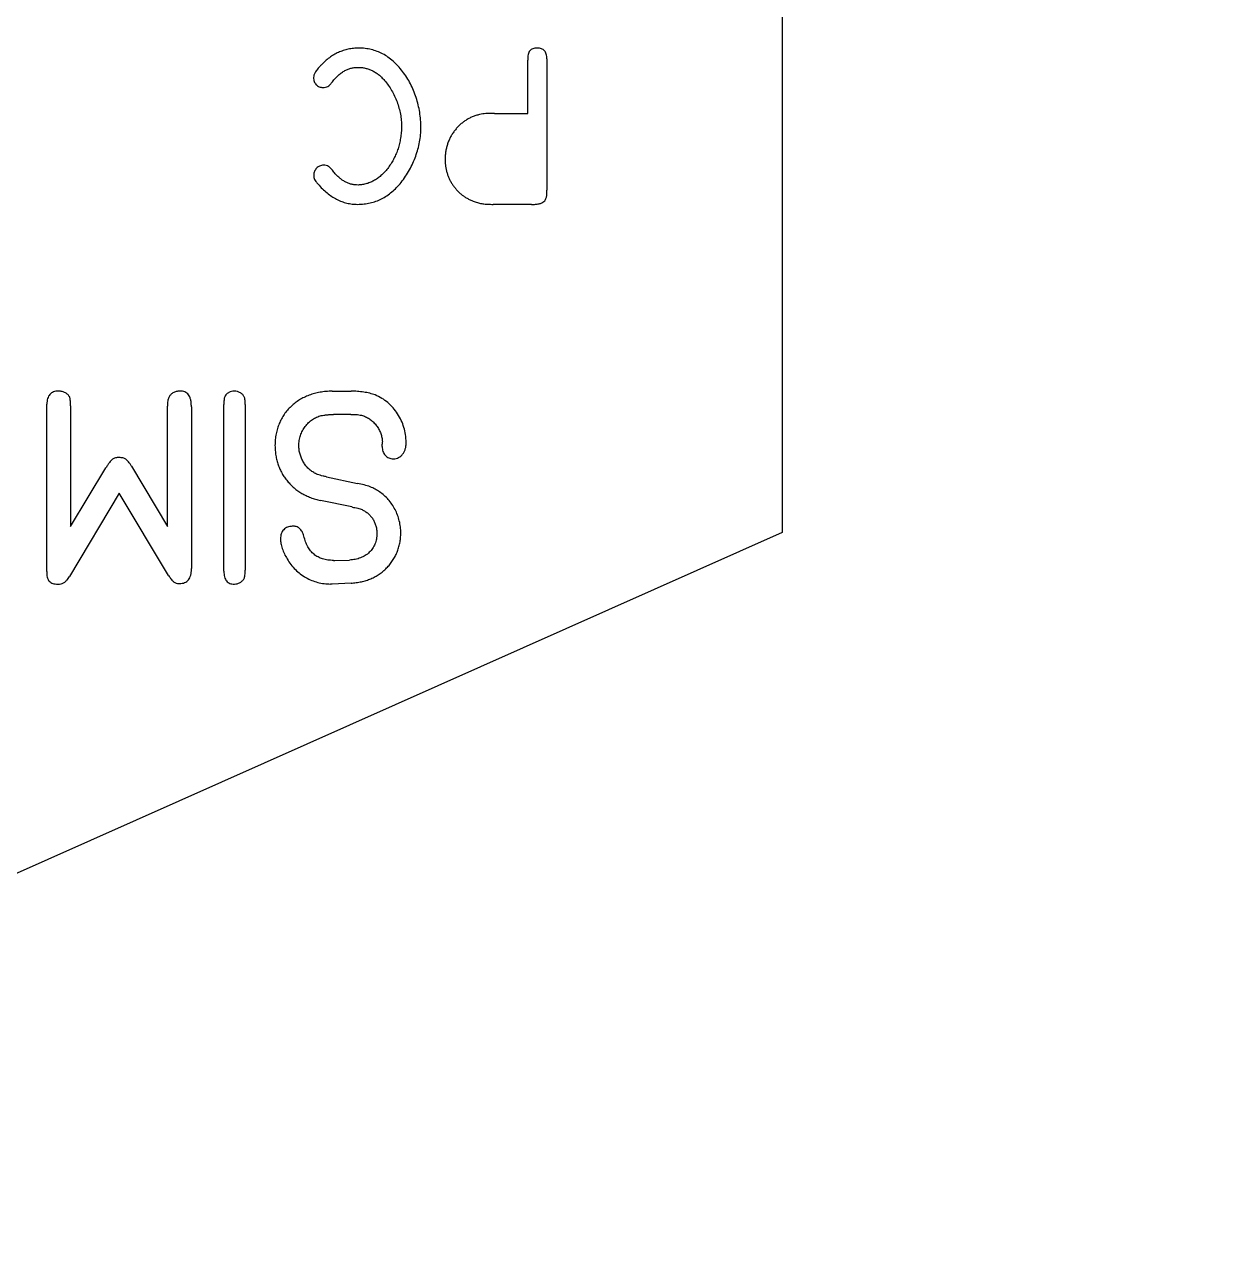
# Model space of a CAD drawing. Header units: millimetres. Extents: x -63 to 0, y -126 to 0.
# Drawn here: x -30.7 to 0, y -126.36 to -95.04 of the extents above; entities that cross this region are included whole.
import ezdxf

# ---------------------------------------------------------------- set-up
doc = ezdxf.new("R2010")
doc.units = ezdxf.units.MM
doc.layers.get('0').update_dxf_attribs({"linetype": 'CONTINUOUS'})

msp = doc.modelspace()

# ---------------------------------------------------------------- linework, layer by layer
for p, q in [((-17.773, -97.326), (-17.773, -95.964)), ((-17.278, -95.929), (-17.277, -99.299)), ((-18.629, -97.326), (-17.773, -97.326)), ((-22.139, -99.664), (-22.139, -99.663)), ((-17.678, -99.664), (-18.66, -99.663)), ((-22.796, -104.46), (-22.311, -104.46)), ((-30.128, -109.094), (-30.127, -104.799)), ((-29.516, -104.835), (-29.516, -107.942)), ((-27.024, -107.942), (-27.024, -104.849)), ((-26.412, -104.865), (-26.411, -109.013)), ((-25.576, -109.085), (-25.576, -104.8)), ((-25.032, -104.8), (-25.031, -109.062)), ((-22.319, -105.059), (-22.763, -105.058)), ((-21.514, -105.886), (-21.513, -105.826)), ((-29.516, -107.942), (-28.605, -106.429)), ((-27.949, -106.392), (-27.024, -107.942)), ((-22.941, -106.66), (-22.14, -106.831)), ((-28.27, -107.078), (-29.545, -109.22)), ((-26.995, -109.193), (-28.27, -107.078)), ((-22.289, -107.437), (-23.094, -107.272)), ((-22.762, -108.809), (-22.724, -108.809)), ((-22.724, -108.809), (-22.351, -108.801)), ((-22.791, -109.418), (-22.835, -109.416)), ((-22.311, -109.394), (-22.791, -109.418))]:
    msp.add_line(p, q)
msp.add_lwpolyline([(-62.689, -20.64), (-57.799, -20.64, 0.414214), (-51.449, -14.29), (-51.449, 0), (-11.24, 0), (-11.24, -14.29, 0.414214), (-4.89, -20.64), (0, -20.64), (0, -84.138), (-4.889, -84.138, 0.414214), (-11.239, -90.487), (-11.239, -108.095), (-52.261, -126.357), (-52.261, -109.537, 0.414214), (-58.611, -103.188), (-62.689, -103.188)], format="xyb", close=True)
for points, knots in [([(-22.109, -95.651), (-22.156, -95.652), (-22.247, -95.655), (-22.382, -95.676), (-22.512, -95.712), (-22.637, -95.759), (-22.756, -95.82), (-22.87, -95.896), (-22.979, -95.984), (-23.045, -96.052), (-23.079, -96.086)], [0, 0, 0, 0, 0.12683, 0.250997, 0.373134, 0.494165, 0.61602, 0.740198, 0.867607, 1, 1, 1, 1]), ([(-20.987, -96.249), (-21.026, -96.201), (-21.101, -96.108), (-21.227, -95.985), (-21.358, -95.881), (-21.496, -95.797), (-21.64, -95.73), (-21.791, -95.685), (-21.948, -95.655), (-22.055, -95.652), (-22.109, -95.651)], [0, 0, 0, 0, 0.139278, 0.27153, 0.397654, 0.519268, 0.638444, 0.757385, 0.876903, 1, 1, 1, 1]), ([(-17.528, -95.651), (-17.549, -95.651), (-17.588, -95.652), (-17.641, -95.665), (-17.685, -95.687), (-17.721, -95.72), (-17.745, -95.766), (-17.763, -95.821), (-17.772, -95.889), (-17.773, -95.938), (-17.773, -95.964)], [0, 0, 0, 0, 0.134158, 0.249005, 0.352783, 0.451535, 0.558004, 0.683286, 0.828158, 1, 1, 1, 1]), ([(-17.278, -95.929), (-17.279, -95.907), (-17.28, -95.865), (-17.292, -95.807), (-17.312, -95.758), (-17.341, -95.718), (-17.377, -95.686), (-17.421, -95.664), (-17.472, -95.652), (-17.509, -95.651), (-17.528, -95.651)], [0, 0, 0, 0, 0.1540191, 0.2914097, 0.4128086, 0.5235989, 0.6318332, 0.7438519, 0.8653532, 1, 1, 1, 1]), ([(-23.079, -96.086), (-23.097, -96.105), (-23.129, -96.14), (-23.172, -96.19), (-23.206, -96.234), (-23.239, -96.283), (-23.268, -96.339), (-23.271, -96.385), (-23.273, -96.406)], [0, 0, 0, 0, 0.200215, 0.371652, 0.518084, 0.638274, 0.834208, 1, 1, 1, 1]), ([(-23.273, -96.406), (-23.272, -96.425), (-23.27, -96.46), (-23.257, -96.51), (-23.234, -96.553), (-23.205, -96.591), (-23.17, -96.621), (-23.128, -96.644), (-23.081, -96.657), (-23.048, -96.659), (-23.031, -96.66)], [0, 0, 0, 0, 0.1408416, 0.2698637, 0.3922871, 0.5111594, 0.6311308, 0.7476464, 0.8702315, 1, 1, 1, 1]), ([(-22.808, -96.539), (-22.783, -96.507), (-22.734, -96.446), (-22.656, -96.365), (-22.574, -96.297), (-22.492, -96.24), (-22.407, -96.196), (-22.319, -96.167), (-22.23, -96.148), (-22.169, -96.147), (-22.139, -96.146)], [0, 0, 0, 0, 0.149864, 0.289861, 0.421163, 0.544177, 0.661735, 0.775991, 0.887369, 1, 1, 1, 1]), ([(-22.139, -96.146), (-22.106, -96.147), (-22.042, -96.147), (-21.947, -96.163), (-21.855, -96.188), (-21.767, -96.226), (-21.682, -96.272), (-21.601, -96.331), (-21.523, -96.399), (-21.476, -96.452), (-21.452, -96.479)], [0, 0, 0, 0, 0.123712, 0.244398, 0.364644, 0.484372, 0.606921, 0.731908, 0.862543, 1, 1, 1, 1]), ([(-20.515, -97.689), (-20.517, -97.623), (-20.521, -97.492), (-20.544, -97.298), (-20.583, -97.107), (-20.635, -96.921), (-20.702, -96.74), (-20.782, -96.567), (-20.876, -96.402), (-20.95, -96.3), (-20.987, -96.249)], [0, 0, 0, 0, 0.128002, 0.254475, 0.380313, 0.506069, 0.631037, 0.754574, 0.877253, 1, 1, 1, 1]), ([(-23.031, -96.66), (-23.008, -96.659), (-22.965, -96.658), (-22.904, -96.637), (-22.852, -96.595), (-22.824, -96.559), (-22.808, -96.539)], [0, 0, 0, 0, 0.259798, 0.482573, 0.716463, 1, 1, 1, 1]), ([(-21.452, -96.479), (-21.418, -96.52), (-21.351, -96.602), (-21.266, -96.738), (-21.191, -96.881), (-21.127, -97.032), (-21.077, -97.188), (-21.041, -97.346), (-21.016, -97.505), (-21.013, -97.611), (-21.012, -97.664)], [0, 0, 0, 0, 0.123429, 0.246362, 0.371654, 0.499321, 0.627274, 0.75299, 0.87671, 1, 1, 1, 1]), ([(-19.008, -97.355), (-19.04, -97.364), (-19.104, -97.381), (-19.196, -97.415), (-19.283, -97.456), (-19.365, -97.504), (-19.442, -97.56), (-19.515, -97.621), (-19.583, -97.689), (-19.646, -97.764), (-19.702, -97.844), (-19.753, -97.927), (-19.795, -98.015), (-19.83, -98.106), (-19.857, -98.2), (-19.877, -98.298), (-19.891, -98.4), (-19.893, -98.469), (-19.894, -98.504)], [0, 0, 0, 0, 0.063812, 0.126203, 0.18775, 0.248413, 0.308698, 0.369177, 0.430621, 0.493096, 0.555841, 0.617552, 0.679581, 0.741648, 0.804235, 0.867923, 0.933075, 1, 1, 1, 1]), ([(-18.629, -97.326), (-18.67, -97.326), (-18.742, -97.326), (-18.842, -97.33), (-18.928, -97.338), (-18.982, -97.349), (-19.008, -97.355)], [0, 0, 0, 0, 0.31851, 0.568702, 0.787734, 1, 1, 1, 1]), ([(-21.012, -97.664), (-21.014, -97.715), (-21.018, -97.814), (-21.037, -97.959), (-21.064, -98.099), (-21.101, -98.234), (-21.149, -98.362), (-21.206, -98.485), (-21.272, -98.602), (-21.347, -98.713), (-21.43, -98.815), (-21.516, -98.905), (-21.608, -98.982), (-21.703, -99.046), (-21.804, -99.096), (-21.907, -99.134), (-22.015, -99.159), (-22.089, -99.165), (-22.127, -99.168)], [0, 0, 0, 0, 0.073672, 0.144808, 0.214096, 0.282072, 0.348651, 0.414274, 0.479768, 0.545566, 0.60964, 0.670672, 0.728318, 0.784091, 0.838278, 0.891672, 0.945302, 1, 1, 1, 1]), ([(-21.023, -99.1), (-20.984, -99.048), (-20.907, -98.944), (-20.806, -98.778), (-20.719, -98.605), (-20.647, -98.427), (-20.589, -98.246), (-20.547, -98.062), (-20.521, -97.876), (-20.517, -97.751), (-20.515, -97.689)], [0, 0, 0, 0, 0.12811, 0.255289, 0.381248, 0.50707, 0.63174, 0.755364, 0.877608, 1, 1, 1, 1]), ([(-19.894, -98.504), (-19.894, -98.535), (-19.893, -98.596), (-19.881, -98.687), (-19.866, -98.775), (-19.843, -98.86), (-19.816, -98.943), (-19.78, -99.022), (-19.74, -99.1), (-19.693, -99.173), (-19.641, -99.243), (-19.584, -99.309), (-19.523, -99.369), (-19.457, -99.424), (-19.387, -99.474), (-19.311, -99.518), (-19.232, -99.559), (-19.177, -99.581), (-19.148, -99.592)], [0, 0, 0, 0, 0.066387, 0.13068, 0.194288, 0.256552, 0.318704, 0.380335, 0.4419, 0.504337, 0.566835, 0.627495, 0.688435, 0.749641, 0.810544, 0.872535, 0.935755, 1, 1, 1, 1]), ([(-23.019, -98.658), (-23.036, -98.659), (-23.07, -98.662), (-23.117, -98.677), (-23.159, -98.702), (-23.196, -98.734), (-23.228, -98.772), (-23.249, -98.816), (-23.264, -98.865), (-23.266, -98.899), (-23.267, -98.916)], [0, 0, 0, 0, 0.12848, 0.252983, 0.372188, 0.496943, 0.620589, 0.743529, 0.867389, 1, 1, 1, 1]), ([(-23.267, -98.916), (-23.266, -98.935), (-23.265, -98.972), (-23.245, -99.027), (-23.208, -99.084), (-23.176, -99.122), (-23.158, -99.143)], [0, 0, 0, 0, 0.217331, 0.424758, 0.675269, 1, 1, 1, 1]), ([(-22.748, -98.837), (-22.761, -98.82), (-22.784, -98.789), (-22.822, -98.749), (-22.853, -98.716), (-22.893, -98.685), (-22.948, -98.66), (-22.995, -98.659), (-23.019, -98.658)], [0, 0, 0, 0, 0.18622, 0.345944, 0.48012, 0.589873, 0.786183, 1, 1, 1, 1]), ([(-22.127, -99.168), (-22.156, -99.167), (-22.214, -99.165), (-22.299, -99.148), (-22.382, -99.123), (-22.461, -99.086), (-22.538, -99.039), (-22.612, -98.982), (-22.682, -98.914), (-22.726, -98.863), (-22.748, -98.837)], [0, 0, 0, 0, 0.119873, 0.239099, 0.355666, 0.475593, 0.597491, 0.72553, 0.858394, 1, 1, 1, 1]), ([(-23.158, -99.143), (-23.121, -99.185), (-23.049, -99.265), (-22.93, -99.371), (-22.809, -99.462), (-22.683, -99.536), (-22.552, -99.593), (-22.418, -99.633), (-22.28, -99.659), (-22.186, -99.662), (-22.139, -99.663)], [0, 0, 0, 0, 0.140971, 0.27474, 0.402395, 0.524769, 0.644718, 0.762605, 0.88028, 1, 1, 1, 1]), ([(-22.139, -99.664), (-22.085, -99.662), (-21.977, -99.657), (-21.819, -99.631), (-21.669, -99.586), (-21.524, -99.524), (-21.388, -99.444), (-21.258, -99.346), (-21.135, -99.232), (-21.061, -99.145), (-21.023, -99.1)], [0, 0, 0, 0, 0.126561, 0.248779, 0.369585, 0.489659, 0.611274, 0.73585, 0.8645, 1, 1, 1, 1]), ([(-17.678, -99.664), (-17.642, -99.664), (-17.576, -99.665), (-17.486, -99.653), (-17.412, -99.631), (-17.354, -99.595), (-17.315, -99.542), (-17.289, -99.475), (-17.276, -99.392), (-17.277, -99.332), (-17.277, -99.299)], [0, 0, 0, 0, 0.166366, 0.305006, 0.421258, 0.519485, 0.61456, 0.722085, 0.849158, 1, 1, 1, 1]), ([(-19.148, -99.592), (-19.112, -99.604), (-19.039, -99.627), (-18.924, -99.651), (-18.797, -99.662), (-18.708, -99.663), (-18.66, -99.663)], [0, 0, 0, 0, 0.233429, 0.461202, 0.708246, 1, 1, 1, 1]), ([(-29.825, -104.46), (-29.848, -104.461), (-29.891, -104.463), (-29.952, -104.479), (-30.004, -104.507), (-30.048, -104.545), (-30.08, -104.595), (-30.106, -104.653), (-30.121, -104.722), (-30.125, -104.772), (-30.127, -104.799)], [0, 0, 0, 0, 0.132576, 0.252169, 0.363846, 0.475345, 0.587061, 0.708262, 0.846159, 1, 1, 1, 1]), ([(-29.537, -104.611), (-29.552, -104.589), (-29.581, -104.545), (-29.649, -104.499), (-29.731, -104.468), (-29.792, -104.463), (-29.825, -104.46)], [0, 0, 0, 0, 0.231012, 0.460822, 0.711885, 1, 1, 1, 1]), ([(-26.71, -104.46), (-26.741, -104.463), (-26.802, -104.468), (-26.885, -104.504), (-26.955, -104.555), (-26.981, -104.603), (-26.994, -104.626)], [0, 0, 0, 0, 0.267711, 0.527757, 0.774207, 1, 1, 1, 1]), ([(-26.412, -104.865), (-26.412, -104.832), (-26.413, -104.771), (-26.425, -104.685), (-26.449, -104.613), (-26.481, -104.554), (-26.524, -104.509), (-26.578, -104.478), (-26.641, -104.46), (-26.687, -104.46), (-26.71, -104.46)], [0, 0, 0, 0, 0.17066, 0.317377, 0.446715, 0.559937, 0.663798, 0.767108, 0.877172, 1, 1, 1, 1]), ([(-25.546, -104.583), (-25.552, -104.597), (-25.561, -104.623), (-25.571, -104.669), (-25.576, -104.728), (-25.576, -104.773), (-25.576, -104.8)], [0, 0, 0, 0, 0.196636, 0.386764, 0.637659, 1, 1, 1, 1]), ([(-25.307, -104.46), (-25.331, -104.462), (-25.379, -104.465), (-25.445, -104.493), (-25.506, -104.529), (-25.533, -104.566), (-25.546, -104.583)], [0, 0, 0, 0, 0.252909, 0.513256, 0.767106, 1, 1, 1, 1]), ([(-25.053, -104.611), (-25.065, -104.59), (-25.09, -104.547), (-25.153, -104.5), (-25.227, -104.468), (-25.28, -104.463), (-25.307, -104.46)], [0, 0, 0, 0, 0.230334, 0.479964, 0.74004, 1, 1, 1, 1]), ([(-22.796, -104.46), (-22.849, -104.463), (-22.953, -104.467), (-23.105, -104.488), (-23.25, -104.519), (-23.386, -104.563), (-23.515, -104.619), (-23.636, -104.684), (-23.749, -104.763), (-23.853, -104.852), (-23.947, -104.95), (-24.03, -105.057), (-24.1, -105.172), (-24.157, -105.294), (-24.203, -105.423), (-24.236, -105.561), (-24.259, -105.706), (-24.262, -105.805), (-24.264, -105.856)], [0, 0, 0, 0, 0.070174, 0.1378, 0.202503, 0.265936, 0.327039, 0.387659, 0.447782, 0.508464, 0.568977, 0.627924, 0.687027, 0.746353, 0.806335, 0.868473, 0.932872, 1, 1, 1, 1]), ([(-21.692, -104.557), (-21.738, -104.543), (-21.834, -104.514), (-21.987, -104.484), (-22.147, -104.464), (-22.257, -104.461), (-22.311, -104.46)], [0, 0, 0, 0, 0.229679, 0.479398, 0.739657, 1, 1, 1, 1]), ([(-20.893, -105.774), (-20.897, -105.709), (-20.903, -105.579), (-20.948, -105.391), (-21.017, -105.21), (-21.111, -105.041), (-21.227, -104.887), (-21.364, -104.754), (-21.518, -104.64), (-21.634, -104.585), (-21.692, -104.557)], [0, 0, 0, 0, 0.127253, 0.252347, 0.376096, 0.502812, 0.62837, 0.751743, 0.874653, 1, 1, 1, 1]), ([(-29.516, -104.835), (-29.515, -104.807), (-29.515, -104.758), (-29.52, -104.695), (-29.526, -104.649), (-29.534, -104.623), (-29.537, -104.611)], [0, 0, 0, 0, 0.376872, 0.644344, 0.837041, 1, 1, 1, 1]), ([(-26.994, -104.626), (-26.999, -104.64), (-27.009, -104.668), (-27.019, -104.716), (-27.024, -104.777), (-27.024, -104.823), (-27.024, -104.849)], [0, 0, 0, 0, 0.195455, 0.39503, 0.648136, 1, 1, 1, 1]), ([(-25.032, -104.8), (-25.032, -104.774), (-25.032, -104.733), (-25.033, -104.68), (-25.04, -104.642), (-25.049, -104.621), (-25.053, -104.611)], [0, 0, 0, 0, 0.400719, 0.653819, 0.825724, 1, 1, 1, 1]), ([(-23.652, -105.862), (-23.65, -105.817), (-23.645, -105.727), (-23.611, -105.598), (-23.56, -105.476), (-23.489, -105.365), (-23.404, -105.267), (-23.305, -105.187), (-23.195, -105.125), (-23.115, -105.101), (-23.074, -105.089)], [0, 0, 0, 0, 0.131369, 0.258837, 0.384038, 0.511975, 0.637825, 0.758189, 0.87814, 1, 1, 1, 1]), ([(-23.074, -105.089), (-23.052, -105.085), (-23.002, -105.076), (-22.921, -105.068), (-22.839, -105.06), (-22.786, -105.059), (-22.763, -105.058)], [0, 0, 0, 0, 0.212682, 0.493091, 0.776251, 1, 1, 1, 1]), ([(-22.319, -105.059), (-22.288, -105.059), (-22.229, -105.058), (-22.147, -105.064), (-22.076, -105.072), (-22.034, -105.083), (-22.014, -105.089)], [0, 0, 0, 0, 0.30469, 0.56826, 0.801829, 1, 1, 1, 1]), ([(-22.014, -105.089), (-21.979, -105.101), (-21.91, -105.127), (-21.815, -105.186), (-21.73, -105.26), (-21.654, -105.347), (-21.591, -105.443), (-21.544, -105.544), (-21.515, -105.651), (-21.509, -105.723), (-21.506, -105.759)], [0, 0, 0, 0, 0.123948, 0.246904, 0.372712, 0.502718, 0.632605, 0.757367, 0.878576, 1, 1, 1, 1]), ([(-21.506, -105.759), (-21.507, -105.766), (-21.507, -105.789), (-21.511, -105.811), (-21.513, -105.826)], [0, 0, 0, 0, 0.337311, 1, 1, 1, 1]), ([(-21.225, -106.199), (-21.201, -106.197), (-21.154, -106.193), (-21.089, -106.17), (-21.03, -106.133), (-20.982, -106.082), (-20.943, -106.018), (-20.914, -105.946), (-20.897, -105.863), (-20.894, -105.805), (-20.893, -105.774)], [0, 0, 0, 0, 0.118909, 0.232606, 0.342759, 0.45914, 0.581235, 0.710433, 0.847594, 1, 1, 1, 1]), ([(-24.264, -105.856), (-24.263, -105.9), (-24.26, -105.986), (-24.243, -106.114), (-24.217, -106.236), (-24.184, -106.354), (-24.137, -106.465), (-24.084, -106.574), (-24.018, -106.676), (-23.945, -106.773), (-23.863, -106.863), (-23.775, -106.947), (-23.678, -107.021), (-23.575, -107.088), (-23.464, -107.146), (-23.348, -107.198), (-23.223, -107.239), (-23.137, -107.261), (-23.094, -107.272)], [0, 0, 0, 0, 0.065995, 0.130262, 0.192676, 0.254053, 0.314151, 0.374557, 0.435265, 0.49621, 0.557413, 0.618187, 0.679031, 0.740776, 0.803132, 0.866769, 0.932378, 1, 1, 1, 1]), ([(-23.222, -106.578), (-23.253, -106.56), (-23.315, -106.524), (-23.399, -106.457), (-23.471, -106.376), (-23.535, -106.286), (-23.585, -106.187), (-23.623, -106.083), (-23.646, -105.974), (-23.65, -105.9), (-23.652, -105.862)], [0, 0, 0, 0, 0.12257, 0.244174, 0.366966, 0.493233, 0.620313, 0.746003, 0.871694, 1, 1, 1, 1]), ([(-21.514, -105.886), (-21.512, -105.907), (-21.508, -105.949), (-21.494, -106.01), (-21.467, -106.064), (-21.432, -106.11), (-21.388, -106.148), (-21.34, -106.177), (-21.284, -106.194), (-21.245, -106.197), (-21.225, -106.199)], [0, 0, 0, 0, 0.138166, 0.267374, 0.391592, 0.514994, 0.635999, 0.752353, 0.874042, 1, 1, 1, 1]), ([(-28.262, -106.168), (-28.28, -106.168), (-28.313, -106.168), (-28.361, -106.176), (-28.403, -106.189), (-28.442, -106.211), (-28.479, -106.246), (-28.516, -106.295), (-28.561, -106.356), (-28.59, -106.403), (-28.605, -106.429)], [0, 0, 0, 0, 0.11479, 0.216829, 0.313114, 0.402301, 0.506757, 0.63991, 0.804363, 1, 1, 1, 1]), ([(-27.949, -106.392), (-27.961, -106.371), (-27.984, -106.331), (-28.023, -106.28), (-28.057, -106.24), (-28.103, -106.201), (-28.172, -106.17), (-28.231, -106.169), (-28.262, -106.168)], [0, 0, 0, 0, 0.180712, 0.334806, 0.465176, 0.571568, 0.77288, 1, 1, 1, 1]), ([(-22.941, -106.66), (-22.97, -106.654), (-23.025, -106.643), (-23.101, -106.624), (-23.165, -106.603), (-23.204, -106.586), (-23.222, -106.578)], [0, 0, 0, 0, 0.302411, 0.568123, 0.800631, 1, 1, 1, 1]), ([(-21.577, -107.047), (-21.614, -107.023), (-21.691, -106.974), (-21.824, -106.915), (-21.975, -106.867), (-22.083, -106.844), (-22.14, -106.831)], [0, 0, 0, 0, 0.2160272, 0.4521657, 0.7134274, 1, 1, 1, 1]), ([(-21.031, -108.105), (-21.033, -108.052), (-21.038, -107.948), (-21.067, -107.793), (-21.114, -107.643), (-21.177, -107.499), (-21.256, -107.365), (-21.35, -107.244), (-21.455, -107.135), (-21.537, -107.076), (-21.577, -107.047)], [0, 0, 0, 0, 0.127451, 0.254033, 0.379918, 0.507431, 0.633941, 0.756921, 0.878241, 1, 1, 1, 1]), ([(-22.289, -107.437), (-22.262, -107.443), (-22.212, -107.453), (-22.142, -107.469), (-22.081, -107.486), (-22.045, -107.499), (-22.028, -107.505)], [0, 0, 0, 0, 0.302919, 0.569251, 0.801778, 1, 1, 1, 1]), ([(-22.028, -107.505), (-22, -107.519), (-21.945, -107.546), (-21.87, -107.602), (-21.804, -107.669), (-21.748, -107.746), (-21.702, -107.831), (-21.67, -107.923), (-21.649, -108.019), (-21.646, -108.085), (-21.644, -108.119)], [0, 0, 0, 0, 0.121612, 0.242447, 0.362945, 0.488851, 0.614853, 0.740468, 0.867254, 1, 1, 1, 1]), ([(-23.819, -107.931), (-23.841, -107.933), (-23.883, -107.935), (-23.942, -107.953), (-23.995, -107.981), (-24.04, -108.021), (-24.078, -108.068), (-24.103, -108.125), (-24.12, -108.187), (-24.123, -108.231), (-24.124, -108.254)], [0, 0, 0, 0, 0.13088, 0.253124, 0.37161, 0.491676, 0.612369, 0.734709, 0.86264, 1, 1, 1, 1]), ([(-23.52, -108.186), (-23.527, -108.165), (-23.54, -108.125), (-23.566, -108.07), (-23.596, -108.025), (-23.632, -107.988), (-23.672, -107.96), (-23.717, -107.94), (-23.767, -107.931), (-23.801, -107.931), (-23.819, -107.931)], [0, 0, 0, 0, 0.154021, 0.293256, 0.417897, 0.536847, 0.646879, 0.75929, 0.876961, 1, 1, 1, 1]), ([(-24.124, -108.254), (-24.121, -108.293), (-24.116, -108.377), (-24.078, -108.506), (-24.026, -108.64), (-23.977, -108.727), (-23.953, -108.771)], [0, 0, 0, 0, 0.214499, 0.459554, 0.724968, 1, 1, 1, 1]), ([(-22.762, -108.809), (-22.811, -108.807), (-22.905, -108.804), (-23.039, -108.773), (-23.159, -108.725), (-23.264, -108.656), (-23.352, -108.565), (-23.426, -108.457), (-23.484, -108.328), (-23.508, -108.235), (-23.52, -108.186)], [0, 0, 0, 0, 0.136644, 0.262932, 0.380987, 0.495106, 0.610496, 0.730734, 0.859322, 1, 1, 1, 1]), ([(-21.644, -108.119), (-21.647, -108.166), (-21.652, -108.258), (-21.692, -108.388), (-21.752, -108.505), (-21.839, -108.604), (-21.943, -108.687), (-22.065, -108.747), (-22.203, -108.788), (-22.301, -108.797), (-22.351, -108.801)], [0, 0, 0, 0, 0.129699, 0.250963, 0.369076, 0.488549, 0.609183, 0.731673, 0.861054, 1, 1, 1, 1]), ([(-22.311, -109.394), (-22.266, -109.39), (-22.176, -109.382), (-22.045, -109.358), (-21.92, -109.325), (-21.801, -109.282), (-21.69, -109.228), (-21.585, -109.162), (-21.486, -109.089), (-21.395, -109.005), (-21.312, -108.914), (-21.24, -108.816), (-21.178, -108.711), (-21.126, -108.601), (-21.086, -108.485), (-21.055, -108.364), (-21.038, -108.236), (-21.033, -108.149), (-21.031, -108.105)], [0, 0, 0, 0, 0.068381, 0.134233, 0.198524, 0.260693, 0.321999, 0.383071, 0.443897, 0.505669, 0.56708, 0.627587, 0.687368, 0.747729, 0.80835, 0.870166, 0.934001, 1, 1, 1, 1]), ([(-23.953, -108.771), (-23.921, -108.821), (-23.858, -108.919), (-23.744, -109.048), (-23.615, -109.159), (-23.474, -109.251), (-23.323, -109.324), (-23.166, -109.378), (-23.002, -109.41), (-22.891, -109.414), (-22.835, -109.416)], [0, 0, 0, 0, 0.1310027, 0.257622, 0.3820659, 0.5070941, 0.6312717, 0.7533868, 0.8752802, 1, 1, 1, 1]), ([(-30.128, -109.094), (-30.127, -109.12), (-30.126, -109.169), (-30.117, -109.238), (-30.095, -109.296), (-30.063, -109.344), (-30.021, -109.38), (-29.969, -109.404), (-29.907, -109.417), (-29.863, -109.417), (-29.84, -109.416)], [0, 0, 0, 0, 0.155255, 0.291579, 0.412642, 0.523484, 0.629654, 0.738626, 0.861022, 1, 1, 1, 1]), ([(-29.84, -109.416), (-29.81, -109.416), (-29.754, -109.415), (-29.69, -109.386), (-29.645, -109.352), (-29.613, -109.316), (-29.578, -109.273), (-29.556, -109.239), (-29.545, -109.22)], [0, 0, 0, 0, 0.233282, 0.442763, 0.55123, 0.677088, 0.828103, 1, 1, 1, 1]), ([(-26.995, -109.193), (-26.984, -109.212), (-26.962, -109.246), (-26.93, -109.293), (-26.9, -109.33), (-26.86, -109.366), (-26.802, -109.398), (-26.751, -109.4), (-26.724, -109.401)], [0, 0, 0, 0, 0.180134, 0.33639, 0.467656, 0.579524, 0.780795, 1, 1, 1, 1]), ([(-26.724, -109.401), (-26.699, -109.401), (-26.651, -109.4), (-26.585, -109.383), (-26.529, -109.353), (-26.483, -109.309), (-26.448, -109.253), (-26.426, -109.183), (-26.411, -109.102), (-26.411, -109.044), (-26.411, -109.013)], [0, 0, 0, 0, 0.131363, 0.247704, 0.354167, 0.460184, 0.572987, 0.698011, 0.838777, 1, 1, 1, 1]), ([(-25.576, -109.085), (-25.575, -109.111), (-25.574, -109.161), (-25.561, -109.23), (-25.54, -109.289), (-25.51, -109.337), (-25.472, -109.376), (-25.423, -109.4), (-25.368, -109.416), (-25.328, -109.416), (-25.307, -109.416)], [0, 0, 0, 0, 0.162439, 0.303775, 0.43068, 0.542576, 0.650112, 0.75758, 0.872008, 1, 1, 1, 1]), ([(-25.307, -109.416), (-25.284, -109.415), (-25.237, -109.411), (-25.173, -109.386), (-25.114, -109.347), (-25.083, -109.312), (-25.067, -109.294)], [0, 0, 0, 0, 0.252822, 0.495908, 0.737887, 1, 1, 1, 1]), ([(-25.067, -109.294), (-25.061, -109.282), (-25.048, -109.257), (-25.037, -109.209), (-25.032, -109.144), (-25.032, -109.093), (-25.031, -109.062)], [0, 0, 0, 0, 0.170737, 0.353675, 0.609135, 1, 1, 1, 1])]:
    msp.add_open_spline(points, degree=3, knots=knots)

doc.saveas('drawing.dxf')
